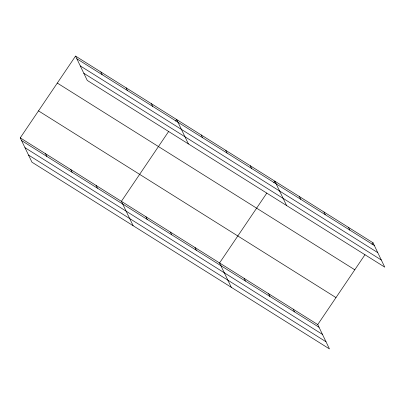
<?xml version="1.0" encoding="UTF-8"?>
<svg xmlns="http://www.w3.org/2000/svg" width="405" height="405" viewBox="0 0 405 405"><rect width="100%" height="100%" fill="white"/><g stroke="black" fill="none" stroke-linecap="round" stroke-linejoin="round"><path stroke-width="0.61" d="M20.25 137.857L317.738 324.567L329.452 348.913L31.965 162.202L20.25 137.857L75.548 56.087L373.035 242.798L384.75 267.143L87.262 80.433L75.548 56.087M168.622 131.504L121.394 201.336L133.113 225.681M175.638 121.125L176.691 119.571L188.406 143.917M266.794 193.119L219.566 262.951L231.285 287.297M273.81 182.741L274.863 181.187L286.578 205.532M317.738 324.567L364.961 254.735M371.982 244.357L373.035 242.798M76.839 58.776L374.326 245.486M80.281 65.924L377.769 252.634M83.825 73.285L381.313 260M57.297 83.071L354.785 269.781M38.495 110.874L335.983 297.584M21.546 140.545L319.029 327.255M24.983 147.688L322.471 334.403M28.527 155.054L326.015 341.764M348.492 227.397L349.783 230.086M323.949 211.992L325.24 214.68M299.406 196.587L300.697 199.275M250.32 165.782L251.611 168.47M225.777 150.376L227.068 153.065M293.195 309.162L294.491 311.85M201.234 134.971L202.53 137.66M268.652 293.762L269.948 296.45M244.109 278.356L245.405 281.045M151.404 103.7L152.7 106.388M126.117 87.829L127.413 90.517M195.023 247.546L196.319 250.234M100.835 71.958L102.126 74.647M170.48 232.146L171.776 234.834M145.937 216.741L147.233 219.429M96.112 185.465L97.403 188.153M70.824 169.594L72.115 172.282M45.537 153.728L46.828 156.411"/></g></svg>
